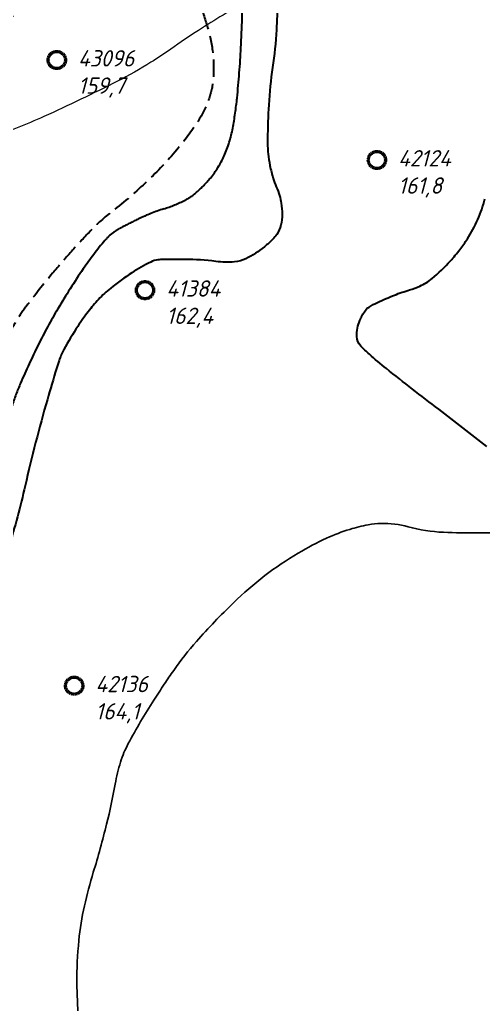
# Model space of a CAD drawing. Header units: millimetres. Extents: x -994 to -400, y 519 to 1360.
# Drawn here: x -738 to -697.6, y 717.3 to 803 of the extents above; entities that cross this region are included whole.
import ezdxf

# ---------------------------------------------------------------- set-up
doc = ezdxf.new("R2010")
doc.units = ezdxf.units.MM
for name, pattern in [('ACAD_ISO02W100', [15, 12, -3]), ('ACAD_ISO04W100', [30, 24, -3, 0, -3]), ('DASHED', [7, 5, -2, 0])]:
    doc.linetypes.add(name, pattern=pattern)
for name, color, linetype in [('Кривульки', 1, 'Continuous'), ('Пунктир', 210, 'ACAD_ISO02W100'), ('Свердловини', 4, 'Continuous')]:
    doc.layers.add(name, color=color, linetype=linetype)
doc.layers.add('Кривульки Товсты', color=70, linetype='Continuous', lineweight=30)
doc.styles.add('GOST-2.304_Type-B_italic', font='GOST Common Italic.ttf')

msp = doc.modelspace()

# ---------------------------------------------------------------- linework, layer by layer
at = {"layer": 'Кривульки', "lineweight": 20}
msp.add_lwpolyline([(-718.111, 804.657, 0.016539), (-722.409, 802.064, 0.008348), (-724.825, 800.436, -0.011659), (-726.564, 799.283, -0.023372), (-729.47, 797.634, -0.010958), (-735.891, 794.554, -0.021985), (-740.558, 792.682, -0.025743), (-744.678, 791.47, -0.04287), (-750.875, 790.541, -0.038762), (-757.803, 790.64), (-773.394, 792.076), (-778.141, 792.513, 0.022959), (-783.606, 792.764, 0.121569), (-784.623, 792.513), (-788.604, 790.421), (-792.48, 788.384, 0.067009), (-794.574, 786.896, 0.089037), (-795.736, 785.341, 0.003776), (-795.787, 785.237, -0.053522)], format="xyb", dxfattribs=at)
at = {"layer": 'Кривульки'}
msp.add_lwpolyline([(-695.072, 758.247, 0.013654), (-698.069, 758.302, -0.013524), (-701.095, 758.356, -0.055601), (-704.162, 758.839, 0.072761), (-706.522, 759.129, 0.041053), (-707.634, 759.011, 0.027594), (-709.247, 758.612, 0.033553), (-711.263, 757.842, 0.02595), (-713.732, 756.545, 0.029588), (-716.636, 754.58, 0.028794), (-719.364, 752.227, 0.019501), (-722.586, 748.855, 0.028267), (-724.577, 746.327, 0.005503), (-725.393, 745.134, 0.004785), (-726.302, 743.743, 0.018982), (-728.528, 739.956, 0.047834), (-729.205, 738.346, 0.032079), (-729.67, 736.434, -0.017653), (-730.413, 732.937, -0.012539), (-731.572, 728.746, 0.018005), (-732.347, 725.817, 0.031328), (-732.835, 722.799, 0.025977), (-733.003, 719.117, 0.019583), (-732.866, 716.107, -0.01532)], format="xyb", dxfattribs=at)
at = {"layer": 'Кривульки Товсты', "linetype": 'ACAD_ISO04W100', "lineweight": 30, "ltscale": 0.3}
msp.add_lwpolyline([(-718.579, 805.688, -0.012137), (-718.72, 800.553, -0.012363), (-719.056, 796.171, -0.020474), (-719.433, 793.544, -0.059785), (-720.184, 791.139, -0.066333), (-721.38, 789.206, -0.041938), (-722.589, 787.962, -0.06031), (-723.589, 787.284, -0.042455), (-725.448, 786.519, 0.036336), (-727.63, 785.652, 0.010244), (-729.118, 784.894, 0.02486), (-729.708, 784.539, 0.069814), (-730.562, 783.774, 0.025538), (-732.452, 781.286, 0.016014), (-734.66, 777.817, 0.018427), (-736.366, 774.677, 0.013786), (-737.909, 771.343, 0.023735), (-738.657, 769.344, 0.034514)], format="xyb", dxfattribs=at)
at = {"layer": 'Кривульки Товсты', "lineweight": 30, "ltscale": 0.3}
for points in [[(-715.57, 804.544, -0.019287), (-715.627, 802.111, -0.020185), (-715.966, 798.816, 0.020552), (-716.297, 795.58, 0.012077), (-716.405, 792.615, 0.027731), (-716.35, 791.323, 0.02515), (-716.195, 790.295, 0.022609), (-715.916, 789.172, 0.033238), (-715.643, 788.44, -0.031651), (-715.355, 787.672, -0.03918), (-715.208, 787.008, -0.027848), (-715.129, 786.055, -0.072863), (-715.242, 785.099, -0.079141), (-715.604, 784.289, -0.051696), (-715.935, 783.882, -0.027059), (-716.68, 783.214, -0.052008), (-718.292, 782.174, -0.098148), (-719.277, 781.898, -0.052578), (-720.913, 781.942, 0.032138), (-723.581, 782.124, 0.005712), (-725.517, 782.109, 0.026001), (-725.942, 782.079, 0.084312), (-726.573, 781.89, 0.029354), (-728.207, 780.958, 0.024233), (-730.06, 779.62, 0.038255), (-731.12, 778.632, 0.02205), (-732.018, 777.566, 0.019454), (-732.933, 776.277, 0.019265), (-734.128, 774.281, 0.042583), (-734.554, 773.317, 0.009882), (-734.78, 772.614, 0.002597), (-735.573, 769.917, 0.014323), (-737.511, 762.398, -0.020114), (-738.953, 757.06, -0.02022)], [(-697.303, 765.814, 0.00823), (-701.5, 769.078, -0.007586), (-706.057, 772.613, -0.012159), (-707.54, 773.86, -0.022885), (-708.28, 774.576, -0.18034), (-708.632, 775.41, -0.113148), (-708.374, 776.802, -0.048935), (-707.901, 777.654, -0.104655), (-707.567, 777.971, -0.02791), (-706.824, 778.37, -0.014592), (-705.345, 779.011, -0.022925), (-704.037, 779.464, 0.032921), (-703.133, 779.798, 0.067447), (-702.072, 780.455, 0.037985), (-700.478, 781.984, 0.018689), (-699.651, 782.981, 0.021517), (-699.005, 783.901, 0.038771), (-698.102, 785.587, 0.038911), (-697.473, 787.386, 0.047478)]]:
    msp.add_lwpolyline(points, format="xyb", dxfattribs=at)
at = {"layer": 'Пунктир', "linetype": 'DASHED', "lineweight": 30, "ltscale": 0.3, "flags": 128}
msp.add_lwpolyline([(-759.214, 772.691, 0.02374), (-754.636, 777.326, 0.046791), (-752.663, 779.984, 0.001986), (-749.332, 785.53, -0.003873), (-747.613, 788.367, -0.002612), (-745.268, 792.127, 0.003778), (-743.653, 794.73, 0.055889), (-742.206, 797.835, -0.077062), (-741.059, 800.046, -0.003986), (-740.294, 801.074, -0.000732), (-736.076, 806.629, -0.000921), (-733.308, 810.249, -0.003612), (-732.593, 811.166, -0.086137), (-732.064, 811.64, -0.045804), (-730.878, 812.237, -0.067184), (-729.883, 812.482, -0.054663), (-728.626, 812.478, -0.063813), (-727.479, 812.198, -0.069857), (-726.535, 811.675, -0.065081), (-725.229, 810.395, -0.05206), (-724.014, 808.462, -0.006889), (-723.286, 806.928, -0.010937), (-722.862, 805.945, -0.014351), (-722.346, 804.564, -0.00895), (-721.624, 802.313, -0.046771), (-721.158, 800.004, -0.049118), (-721.142, 797.761, -0.064808), (-721.531, 796.021, -0.055499), (-722.455, 794.158, -0.032904), (-724.313, 791.647, -0.027535), (-726.878, 788.937, -0.023665), (-729.908, 786.331, 0.036274), (-731.842, 784.58, 0.008607), (-733.482, 782.804, 0.008328), (-735.113, 780.912, 0.011082), (-737.409, 778.03, 0.025695), (-738.305, 776.718, 0.022622), (-739.146, 775.188, -0.019125), (-740.128, 773.371, -0.004055), (-741.126, 771.713, -0.003168), (-742.435, 769.609, -0.011955), (-744.572, 766.394, -0.029458), (-745.545, 765.164, -0.01483), (-747.119, 763.501, 0.007112), (-750.454, 760.085, 0.004287), (-752.46, 757.935, -0.006833), (-753.725, 756.593, -0.037632), (-754.399, 755.993, -0.01005), (-757.124, 754.003, -0.029678), (-759.025, 752.834, -0.034273), (-760.788, 752.039, -0.098098), (-762.92, 751.696, -0.066949), (-766.021, 752.228, -0.022715), (-767.861, 752.897, -0.052421), (-768.608, 753.304, -0.029955), (-769.635, 754.108, -0.025959), (-770.71, 755.161, -0.024717), (-771.202, 755.753, -0.04222), (-771.442, 756.135, -0.156128), (-771.555, 756.814, -0.065236), (-771.118, 758.368, -0.031084), (-770.105, 760.38, -0.037419), (-769.043, 761.921, -0.021341), (-767.105, 764.127, 0.025706), (-765.511, 765.973, 0.011131), (-764.493, 767.345, -0.015632), (-763.759, 768.315, -0.019316), (-763.29, 768.852, -0.004451), (-761.145, 771.087, -0.02589), (-760.559, 771.628, -0.012048), (-759.214, 772.691)], format="xyb", dxfattribs=at)
at = {"layer": 'Свердловини', "linetype": 'DASHED', "lineweight": 50}
for centre in [(-734.754, 799.481), (-706.882, 790.777), (-727.068, 779.436), (-733.242, 744.993)]:
    msp.add_circle(centre, 0.749, dxfattribs=at)

# ---------------------------------------------------------------- texts
at = {"layer": 'Свердловини', "linetype": 'DASHED', "char_height": 1.425, "attachment_point": 1, "style": 'GOST-2.304_Type-B_italic'}
for s, insert in [('{\\fGOST Common|b0|i1|c204|p34;43096\\P159,7}', (-732.908, 800.342)), ('{\\fGOST Common|b0|i1|c204|p34;42124\\P161,8}', (-705.036, 791.638)), ('{\\fGOST Common|b0|i1|c204|p34;41384\\P162,4}', (-725.222, 780.298)), ('{\\fGOST Common|b0|i1|c204|p34;42136\\P164,1}', (-731.396, 745.855))]:
    msp.add_mtext_dynamic_manual_height_columns(s, width=5.3259, gutter_width=12.5, heights=[0], dxfattribs=dict(at, insert=insert))

doc.saveas('drawing.dxf')
